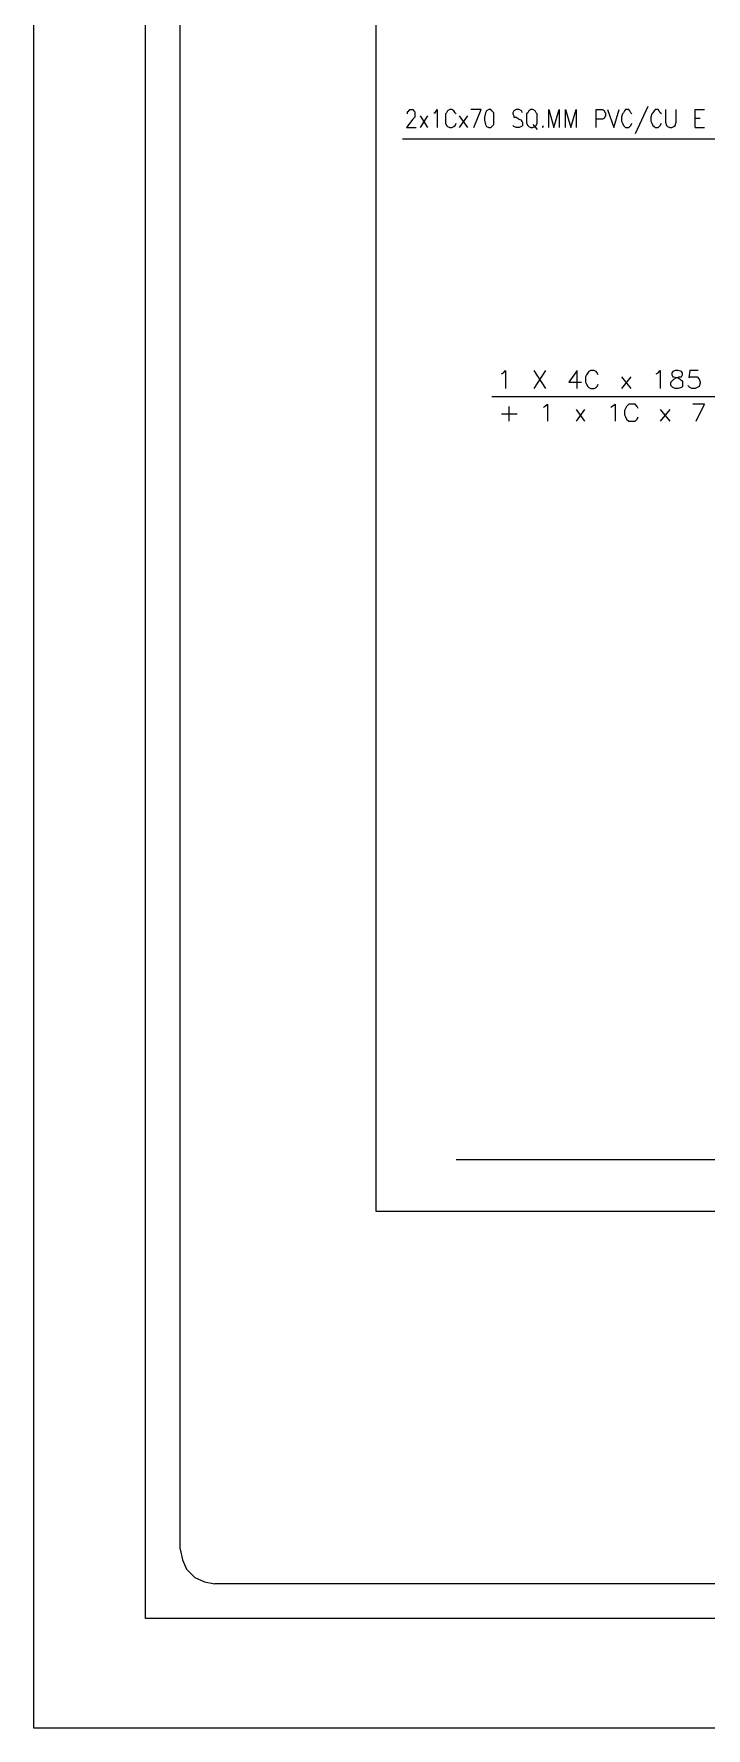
# Model space of a CAD drawing. Header units: inches. Extents: x 0.2 to 10.8, y 0.5 to 8.
# Drawn here: x 0.22 to 1.284, y 0.518 to 3.202 of the extents above; entities that cross this region are included whole.
import ezdxf

# ---------------------------------------------------------------- set-up
doc = ezdxf.new("R2010")
doc.units = ezdxf.units.IN
doc.header["$MEASUREMENT"] = 0
doc.layers.add('PDF_Geometry', color=7, linetype='Continuous')

msp = doc.modelspace()

# ---------------------------------------------------------------- linework, layer by layer
at = {"layer": 'PDF_Geometry', "lineweight": 13}
for points in [[(0.22, 7.9833), (10.7783, 7.9833), (10.7783, 0.5183), (0.22, 0.5183), (0.22, 7.9833)], [(0.3967, 0.6917), (0.3967, 7.81), (10.6017, 7.81), (10.6017, 0.6917), (0.3967, 0.6917)], [(0.4517, 0.8017), (0.4517, 7.7)], [(0.7617, 6.8167), (5.7417, 6.8167), (5.7417, 1.3367), (0.7617, 1.3367), (0.7617, 6.8167)], [(1.1917, 3.0867), (1.1717, 3.0433)], [(0.8117, 3.075), (0.8117, 3.0767), (0.8117, 3.0783), (0.8133, 3.08), (0.815, 3.0817), (0.82, 3.0817), (0.8217, 3.08), (0.8233, 3.0783), (0.8233, 3.0767), (0.8233, 3.0733), (0.8233, 3.07), (0.82, 3.0667), (0.81, 3.0533), (0.825, 3.0533)], [(0.8317, 3.0717), (0.8433, 3.0533)], [(0.8433, 3.0717), (0.8317, 3.0533)], [(0.8533, 3.0767), (0.855, 3.0767), (0.8583, 3.0817), (0.8583, 3.0533)], [(0.8883, 3.075), (0.8867, 3.0767), (0.885, 3.08), (0.8817, 3.0817), (0.8783, 3.0817), (0.875, 3.08), (0.8733, 3.0767), (0.8717, 3.075), (0.8717, 3.07), (0.8717, 3.0633), (0.8717, 3.06), (0.8733, 3.0567), (0.875, 3.055), (0.8783, 3.0533), (0.8817, 3.0533), (0.885, 3.055), (0.8867, 3.0567), (0.8883, 3.06)], [(0.8933, 3.0717), (0.9067, 3.0533)], [(0.9067, 3.0717), (0.8933, 3.0533)], [(0.9167, 3.0533), (0.9283, 3.0817), (0.9117, 3.0817)], [(0.94, 3.0817), (0.9367, 3.08), (0.935, 3.0767), (0.9333, 3.07), (0.9333, 3.065), (0.935, 3.0583), (0.9367, 3.055), (0.94, 3.0533), (0.9433, 3.0533), (0.945, 3.055), (0.9483, 3.0583), (0.9483, 3.065), (0.9483, 3.07), (0.9483, 3.0767), (0.945, 3.08), (0.9433, 3.0817), (0.94, 3.0817)], [(0.9933, 3.0767), (0.9917, 3.08), (0.9883, 3.0817), (0.9833, 3.0817), (0.98, 3.08), (0.9783, 3.0767), (0.9783, 3.075), (0.98, 3.0717), (0.98, 3.07), (0.9833, 3.07), (0.9883, 3.0667), (0.9917, 3.065), (0.9917, 3.0633), (0.9933, 3.0617), (0.9933, 3.0567), (0.9917, 3.055), (0.9883, 3.0533), (0.9833, 3.0533), (0.98, 3.055), (0.9783, 3.0567)], [(1.0067, 3.0817), (1.0033, 3.08), (1.0017, 3.0767), (1, 3.075), (1, 3.07), (1, 3.0633), (1, 3.06), (1.0017, 3.0567), (1.0033, 3.055), (1.0067, 3.0533), (1.01, 3.0533), (1.0133, 3.055), (1.015, 3.0567), (1.0167, 3.06), (1.0167, 3.0633), (1.0167, 3.07), (1.0167, 3.075), (1.015, 3.0767), (1.0133, 3.08), (1.01, 3.0817), (1.0067, 3.0817)], [(1.035, 3.0533), (1.035, 3.0817), (1.0433, 3.0533), (1.0517, 3.0817), (1.0517, 3.0533)], [(1.0617, 3.0533), (1.0617, 3.0817), (1.07, 3.0533), (1.0783, 3.0817), (1.0783, 3.0533)], [(1.11, 3.0533), (1.11, 3.0817), (1.12, 3.0817), (1.1233, 3.08), (1.1233, 3.0783), (1.125, 3.0767), (1.125, 3.0717), (1.1233, 3.07), (1.1233, 3.0683), (1.12, 3.0667), (1.11, 3.0667)], [(1.1283, 3.0817), (1.1383, 3.0533), (1.1467, 3.0817)], [(1.1667, 3.075), (1.165, 3.0767), (1.1633, 3.08), (1.1617, 3.0817), (1.1567, 3.0817), (1.155, 3.08), (1.1533, 3.0767), (1.1517, 3.075), (1.15, 3.07), (1.15, 3.0633), (1.1517, 3.06), (1.1533, 3.0567), (1.155, 3.055), (1.1567, 3.0533), (1.1617, 3.0533), (1.1633, 3.055), (1.165, 3.0567), (1.1667, 3.06)], [(1.2133, 3.075), (1.2117, 3.0767), (1.21, 3.08), (1.2083, 3.0817), (1.2033, 3.0817), (1.2017, 3.08), (1.2, 3.0767), (1.1983, 3.075), (1.1967, 3.07), (1.1967, 3.0633), (1.1983, 3.06), (1.2, 3.0567), (1.2017, 3.055), (1.2033, 3.0533), (1.2083, 3.0533), (1.21, 3.055), (1.2117, 3.0567), (1.2133, 3.06)], [(1.22, 3.0817), (1.22, 3.0617), (1.2217, 3.0567), (1.2233, 3.055), (1.2267, 3.0533), (1.23, 3.0533), (1.2333, 3.055), (1.235, 3.0567), (1.2367, 3.0617), (1.2367, 3.0817)], [(1.2667, 3.0533), (1.2667, 3.0817), (1.2817, 3.0817)], [(1.2667, 3.0683), (1.275, 3.0683)], [(1.01, 3.0583), (1.0167, 3.05)], [(1.025, 3.055), (1.025, 3.0533), (1.0267, 3.055), (1.025, 3.055)], [(1.2667, 3.0533), (1.2817, 3.0533)], [(0.96, 2.6633), (0.9633, 2.665), (0.9667, 2.6683), (0.9667, 2.64)], [(1.0117, 2.6683), (1.03, 2.64)], [(1.03, 2.6683), (1.0117, 2.64)], [(1.08, 2.64), (1.08, 2.6683), (1.0667, 2.65), (1.0867, 2.65)], [(1.1133, 2.6617), (1.1117, 2.665), (1.11, 2.6667), (1.1067, 2.6683), (1.1017, 2.6683), (1.0983, 2.6667), (1.0967, 2.665), (1.095, 2.6617), (1.0933, 2.6583), (1.0933, 2.65), (1.095, 2.6467), (1.0967, 2.6433), (1.0983, 2.6417), (1.1017, 2.64), (1.1067, 2.64), (1.11, 2.6417), (1.1117, 2.6433), (1.1133, 2.6467)], [(1.15, 2.6583), (1.165, 2.64)], [(1.165, 2.6583), (1.15, 2.64)], [(1.205, 2.6633), (1.2083, 2.665), (1.2117, 2.6683), (1.2117, 2.64)], [(1.235, 2.6683), (1.2317, 2.6667), (1.23, 2.665), (1.23, 2.6617), (1.2317, 2.6583), (1.2333, 2.6583), (1.24, 2.6567), (1.2433, 2.655), (1.2467, 2.6517), (1.2467, 2.65), (1.2467, 2.645), (1.2467, 2.6433), (1.245, 2.6417), (1.24, 2.64), (1.235, 2.64), (1.2317, 2.6417), (1.23, 2.6433), (1.2283, 2.645), (1.2283, 2.65), (1.23, 2.6517), (1.2333, 2.655), (1.2367, 2.6567), (1.2417, 2.6583), (1.245, 2.6583), (1.2467, 2.6617), (1.2467, 2.665), (1.245, 2.6667), (1.24, 2.6683), (1.235, 2.6683)], [(1.2717, 2.6683), (1.2583, 2.6683), (1.2567, 2.6567), (1.2583, 2.6583), (1.2617, 2.6583), (1.2667, 2.6583), (1.27, 2.6583), (1.2733, 2.655), (1.275, 2.65), (1.275, 2.6483), (1.2733, 2.6433), (1.27, 2.6417), (1.2667, 2.64), (1.2617, 2.64), (1.2583, 2.6417), (1.2567, 2.6433), (1.255, 2.645)], [(0.9717, 2.6117), (0.9717, 2.5883)], [(1.0267, 2.61), (1.0283, 2.6117), (1.0333, 2.615), (1.0333, 2.5883)], [(1.0783, 2.6067), (1.0917, 2.5883)], [(1.0917, 2.6067), (1.0783, 2.5883)], [(1.1333, 2.61), (1.135, 2.6117), (1.14, 2.615), (1.14, 2.5883)], [(1.1767, 2.6083), (1.175, 2.6117), (1.1717, 2.615), (1.1683, 2.615), (1.1633, 2.615), (1.1617, 2.615), (1.1583, 2.6117), (1.1567, 2.6083), (1.155, 2.605), (1.155, 2.5983), (1.1567, 2.595), (1.1583, 2.5917), (1.1617, 2.5883), (1.1633, 2.5883), (1.1683, 2.5883), (1.1717, 2.5883), (1.175, 2.5917), (1.1767, 2.595)], [(1.2117, 2.6067), (1.2267, 2.5883)], [(1.2267, 2.6067), (1.2117, 2.5883)], [(1.2683, 2.5883), (1.2817, 2.615), (1.2633, 2.615)], [(0.96, 2.6), (0.985, 2.6)], [(0.4517, 0.8017), (0.455, 0.785), (0.4617, 0.77), (0.475, 0.7567), (0.49, 0.75), (0.5067, 0.7467)], [(10.4933, 0.7467), (0.5067, 0.7467)]]:
    msp.add_lwpolyline(points, dxfattribs=at)
at = {"layer": 'PDF_Geometry', "lineweight": 9}
for points in [[(1.4533, 3.035), (0.8033, 3.035)], [(1.9833, 2.6267), (0.945, 2.6267)], [(2.8267, 1.4183), (0.8883, 1.4183)]]:
    msp.add_lwpolyline(points, dxfattribs=at)

doc.saveas('drawing.dxf')
